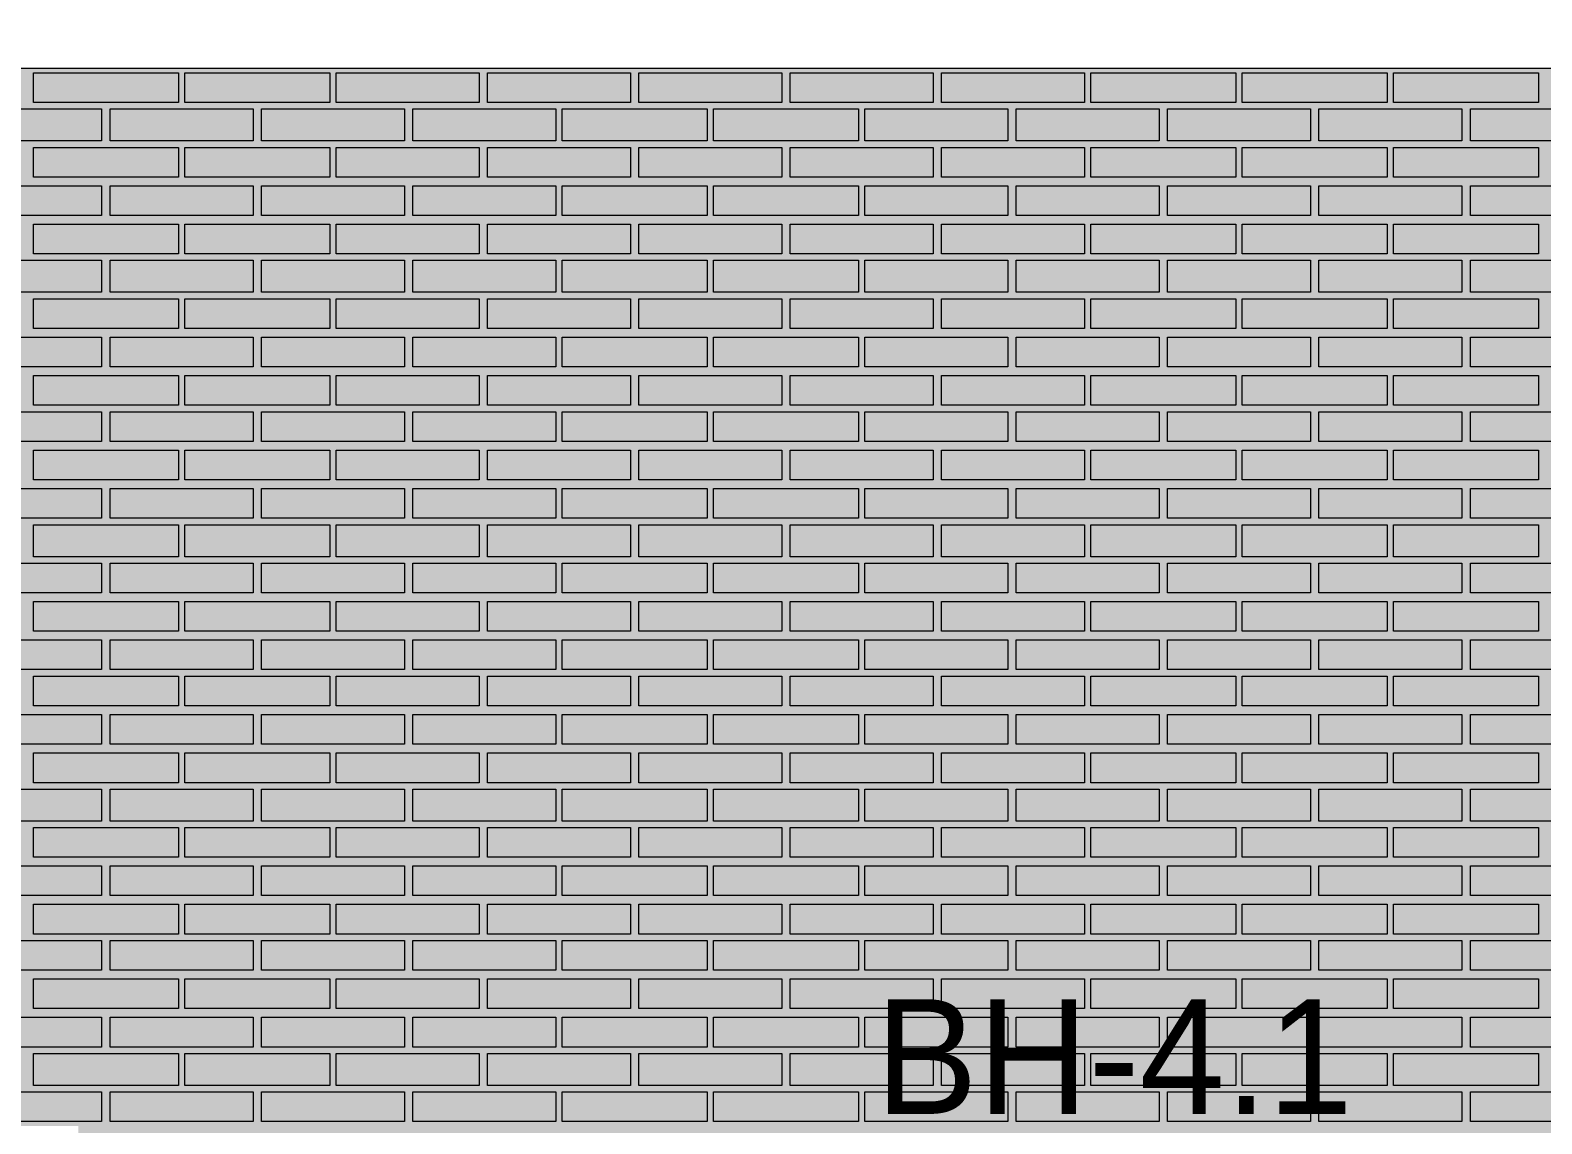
# Model space of a CAD drawing. Header units: millimetres. Extents: x -28928 to 100580, y -22867 to 36490.
# Drawn here: x -7370 to -4370, y 6934 to 9104 of the extents above; entities that cross this region are included whole.
import ezdxf

# ---------------------------------------------------------------- set-up
doc = ezdxf.new("R2010")
doc.units = ezdxf.units.MM
doc.layers.add('PDF _Геометрия', color=7, linetype='Continuous', true_color=0x8f8e8d)
doc.layers.add('PDF _Сплошная заливка', color=7, linetype='Continuous', true_color=0xffffff)
doc.layers.add('PDF _Текст', color=7, linetype='Continuous')

msp = doc.modelspace()

# ---------------------------------------------------------------- hatches: boundary and pattern name
at = {"layer": 'PDF _Сплошная заливка', "true_color": 0xdcd6cf, "transparency": 33554559}
h = msp.add_hatch(color=254, dxfattribs=at)
h.paths.add_polyline_path([(-9335.1, -482.4), (-7257.8, -482.4), (-7257.8, -719.3), (-7253.6, -474), (-7245.1, -474), (-7245.1, -719.3), (-7207, -719.3), (-7207, -727.8), (-7164.7, -727.8), (-7164.7, -4713.2), (4931.1, -4713.2), (4931.1, 9028.4), (-9335.1, 9028.4), (-9335.1, 6929.9), (-7274.7, 6929.9), (-7274.7, 4218), (-9335.1, 4218)])
h.paths.add_polyline_path([(-7486.3, -4713.2), (-7486.3, -1163.6), (-9335.1, -1163.6), (-9335.1, -4713.2)])

# ---------------------------------------------------------------- linework, layer by layer
at = {"layer": 'PDF _Геометрия', "color": 7, "lineweight": 9}
msp.add_lwpolyline([(-21875.1, 9028.4), (-21875.1, 9151), (29681.1, 9151), (29681.1, 9028.4), (-21875.1, 9028.4), (-21875.1, 9151)], dxfattribs=at)
at = {"layer": 'PDF _Геометрия', "lineweight": 9}
for points in [[(-7075.9, 9019.9), (-7075.9, 8960.7), (-7363.6, 8960.7), (-7363.6, 9019.9)], [(-6775.5, 9019.9), (-6775.5, 8960.7), (-7063.2, 8960.7), (-7063.2, 9019.9)], [(-6479.3, 9019.9), (-6479.3, 8960.7), (-6762.8, 8960.7), (-6762.8, 9019.9)], [(-6178.9, 9019.9), (-6178.9, 8960.7), (-6462.4, 8960.7), (-6462.4, 9019.9)], [(-5878.6, 9019.9), (-5878.6, 8960.7), (-6162, 8960.7), (-6162, 9019.9)], [(-5578.2, 9019.9), (-5578.2, 8960.7), (-5861.6, 8960.7), (-5861.6, 9019.9)], [(-5277.8, 9019.9), (-5277.8, 8960.7), (-5561.3, 8960.7), (-5561.3, 9019.9)], [(-4977.4, 9019.9), (-4977.4, 8960.7), (-5265.1, 8960.7), (-5265.1, 9019.9)], [(-4677, 9019.9), (-4677, 8960.7), (-4964.7, 8960.7), (-4964.7, 9019.9)], [(-4376.6, 9019.9), (-4376.6, 8960.7), (-4664.3, 8960.7), (-4664.3, 9019.9)], [(-7228.2, 8884.5), (-7367.8, 8884.5), (-7511.6, 8884.5), (-7511.6, 8948), (-7367.8, 8948), (-7228.2, 8948)], [(-6927.8, 8884.5), (-7067.4, 8884.5), (-7211.3, 8884.5), (-7211.3, 8948), (-7067.4, 8948), (-6927.8, 8948)], [(-6627.4, 8884.5), (-6771.3, 8884.5), (-6910.9, 8884.5), (-6910.9, 8948), (-6771.3, 8948), (-6627.4, 8948)], [(-6327, 8884.5), (-6470.9, 8884.5), (-6610.5, 8884.5), (-6610.5, 8948), (-6470.9, 8948), (-6327, 8948)], [(-6026.6, 8884.5), (-6170.5, 8884.5), (-6314.3, 8884.5), (-6314.3, 8948), (-6170.5, 8948), (-6026.6, 8948)], [(-5726.3, 8884.5), (-5870.1, 8884.5), (-6013.9, 8884.5), (-6013.9, 8948), (-5870.1, 8948), (-5726.3, 8948)], [(-5430.1, 8884.5), (-5569.7, 8884.5), (-5713.6, 8884.5), (-5713.6, 8948), (-5569.7, 8948), (-5430.1, 8948)], [(-5129.7, 8884.5), (-5269.3, 8884.5), (-5413.2, 8884.5), (-5413.2, 8948), (-5269.3, 8948), (-5129.7, 8948)], [(-4829.3, 8884.5), (-4968.9, 8884.5), (-5112.8, 8884.5), (-5112.8, 8948), (-4968.9, 8948), (-4829.3, 8948)], [(-4528.9, 8884.5), (-4672.8, 8884.5), (-4812.4, 8884.5), (-4812.4, 8948), (-4672.8, 8948), (-4528.9, 8948)], [(-4228.6, 8884.5), (-4372.4, 8884.5), (-4512, 8884.5), (-4512, 8948), (-4372.4, 8948), (-4228.6, 8948)], [(-7075.9, 8871.8), (-7075.9, 8812.6), (-7363.6, 8812.6), (-7363.6, 8871.8)], [(-6775.5, 8871.8), (-6775.5, 8812.6), (-7063.2, 8812.6), (-7063.2, 8871.8)], [(-6479.3, 8871.8), (-6479.3, 8812.6), (-6762.8, 8812.6), (-6762.8, 8871.8)], [(-6178.9, 8871.8), (-6178.9, 8812.6), (-6462.4, 8812.6), (-6462.4, 8871.8)], [(-5878.6, 8871.8), (-5878.6, 8812.6), (-6162, 8812.6), (-6162, 8871.8)], [(-5578.2, 8871.8), (-5578.2, 8812.6), (-5861.6, 8812.6), (-5861.6, 8871.8)], [(-5277.8, 8871.8), (-5277.8, 8812.6), (-5561.3, 8812.6), (-5561.3, 8871.8)], [(-4977.4, 8871.8), (-4977.4, 8812.6), (-5265.1, 8812.6), (-5265.1, 8871.8)], [(-4677, 8871.8), (-4677, 8812.6), (-4964.7, 8812.6), (-4964.7, 8871.8)], [(-4376.6, 8871.8), (-4376.6, 8812.6), (-4664.3, 8812.6), (-4664.3, 8871.8)], [(-7228.2, 8736.4), (-7367.8, 8736.4), (-7511.6, 8736.4), (-7511.6, 8795.7), (-7367.8, 8795.7), (-7228.2, 8795.7)], [(-6927.8, 8736.4), (-7067.4, 8736.4), (-7211.3, 8736.4), (-7211.3, 8795.7), (-7067.4, 8795.7), (-6927.8, 8795.7)], [(-6627.4, 8736.4), (-6771.3, 8736.4), (-6910.9, 8736.4), (-6910.9, 8795.7), (-6771.3, 8795.7), (-6627.4, 8795.7)], [(-6327, 8736.4), (-6470.9, 8736.4), (-6610.5, 8736.4), (-6610.5, 8795.7), (-6470.9, 8795.7), (-6327, 8795.7)], [(-6026.6, 8736.4), (-6170.5, 8736.4), (-6314.3, 8736.4), (-6314.3, 8795.7), (-6170.5, 8795.7), (-6026.6, 8795.7)], [(-5726.3, 8736.4), (-5870.1, 8736.4), (-6013.9, 8736.4), (-6013.9, 8795.7), (-5870.1, 8795.7), (-5726.3, 8795.7)], [(-5430.1, 8736.4), (-5569.7, 8736.4), (-5713.6, 8736.4), (-5713.6, 8795.7), (-5569.7, 8795.7), (-5430.1, 8795.7)], [(-5129.7, 8736.4), (-5269.3, 8736.4), (-5413.2, 8736.4), (-5413.2, 8795.7), (-5269.3, 8795.7), (-5129.7, 8795.7)], [(-4829.3, 8736.4), (-4968.9, 8736.4), (-5112.8, 8736.4), (-5112.8, 8795.7), (-4968.9, 8795.7), (-4829.3, 8795.7)], [(-4528.9, 8736.4), (-4672.8, 8736.4), (-4812.4, 8736.4), (-4812.4, 8795.7), (-4672.8, 8795.7), (-4528.9, 8795.7)], [(-4228.6, 8736.4), (-4372.4, 8736.4), (-4512, 8736.4), (-4512, 8795.7), (-4372.4, 8795.7), (-4228.6, 8795.7)], [(-7075.9, 8719.5), (-7075.9, 8660.3), (-7363.6, 8660.3), (-7363.6, 8719.5)], [(-6775.5, 8719.5), (-6775.5, 8660.3), (-7063.2, 8660.3), (-7063.2, 8719.5)], [(-6479.3, 8719.5), (-6479.3, 8660.3), (-6762.8, 8660.3), (-6762.8, 8719.5)], [(-6178.9, 8719.5), (-6178.9, 8660.3), (-6462.4, 8660.3), (-6462.4, 8719.5)], [(-5878.6, 8719.5), (-5878.6, 8660.3), (-6162, 8660.3), (-6162, 8719.5)], [(-5578.2, 8719.5), (-5578.2, 8660.3), (-5861.6, 8660.3), (-5861.6, 8719.5)], [(-5277.8, 8719.5), (-5277.8, 8660.3), (-5561.3, 8660.3), (-5561.3, 8719.5)], [(-4977.4, 8719.5), (-4977.4, 8660.3), (-5265.1, 8660.3), (-5265.1, 8719.5)], [(-4677, 8719.5), (-4677, 8660.3), (-4964.7, 8660.3), (-4964.7, 8719.5)], [(-4376.6, 8719.5), (-4376.6, 8660.3), (-4664.3, 8660.3), (-4664.3, 8719.5)], [(-7228.2, 8584.1), (-7367.8, 8584.1), (-7511.6, 8584.1), (-7511.6, 8647.6), (-7367.8, 8647.6), (-7228.2, 8647.6)], [(-6927.8, 8584.1), (-7067.4, 8584.1), (-7211.3, 8584.1), (-7211.3, 8647.6), (-7067.4, 8647.6), (-6927.8, 8647.6)], [(-6627.4, 8584.1), (-6771.3, 8584.1), (-6910.9, 8584.1), (-6910.9, 8647.6), (-6771.3, 8647.6), (-6627.4, 8647.6)], [(-6327, 8584.1), (-6470.9, 8584.1), (-6610.5, 8584.1), (-6610.5, 8647.6), (-6470.9, 8647.6), (-6327, 8647.6)], [(-6026.6, 8584.1), (-6170.5, 8584.1), (-6314.3, 8584.1), (-6314.3, 8647.6), (-6170.5, 8647.6), (-6026.6, 8647.6)], [(-5726.3, 8584.1), (-5870.1, 8584.1), (-6013.9, 8584.1), (-6013.9, 8647.6), (-5870.1, 8647.6), (-5726.3, 8647.6)], [(-5430.1, 8584.1), (-5569.7, 8584.1), (-5713.6, 8584.1), (-5713.6, 8647.6), (-5569.7, 8647.6), (-5430.1, 8647.6)], [(-5129.7, 8584.1), (-5269.3, 8584.1), (-5413.2, 8584.1), (-5413.2, 8647.6), (-5269.3, 8647.6), (-5129.7, 8647.6)], [(-4829.3, 8584.1), (-4968.9, 8584.1), (-5112.8, 8584.1), (-5112.8, 8647.6), (-4968.9, 8647.6), (-4829.3, 8647.6)], [(-4528.9, 8584.1), (-4672.8, 8584.1), (-4812.4, 8584.1), (-4812.4, 8647.6), (-4672.8, 8647.6), (-4528.9, 8647.6)], [(-4228.6, 8584.1), (-4372.4, 8584.1), (-4512, 8584.1), (-4512, 8647.6), (-4372.4, 8647.6), (-4228.6, 8647.6)], [(-7075.9, 8571.4), (-7075.9, 8512.2), (-7363.6, 8512.2), (-7363.6, 8571.4)], [(-6775.5, 8571.4), (-6775.5, 8512.2), (-7063.2, 8512.2), (-7063.2, 8571.4)], [(-6479.3, 8571.4), (-6479.3, 8512.2), (-6762.8, 8512.2), (-6762.8, 8571.4)], [(-6178.9, 8571.4), (-6178.9, 8512.2), (-6462.4, 8512.2), (-6462.4, 8571.4)], [(-5878.6, 8571.4), (-5878.6, 8512.2), (-6162, 8512.2), (-6162, 8571.4)], [(-5578.2, 8571.4), (-5578.2, 8512.2), (-5861.6, 8512.2), (-5861.6, 8571.4)], [(-5277.8, 8571.4), (-5277.8, 8512.2), (-5561.3, 8512.2), (-5561.3, 8571.4)], [(-4977.4, 8571.4), (-4977.4, 8512.2), (-5265.1, 8512.2), (-5265.1, 8571.4)], [(-4677, 8571.4), (-4677, 8512.2), (-4964.7, 8512.2), (-4964.7, 8571.4)], [(-4376.6, 8571.4), (-4376.6, 8512.2), (-4664.3, 8512.2), (-4664.3, 8571.4)], [(-7228.2, 8436), (-7367.8, 8436), (-7511.6, 8436), (-7511.6, 8495.3), (-7367.8, 8495.3), (-7228.2, 8495.3)], [(-6927.8, 8436), (-7067.4, 8436), (-7211.3, 8436), (-7211.3, 8495.3), (-7067.4, 8495.3), (-6927.8, 8495.3)], [(-6627.4, 8436), (-6771.3, 8436), (-6910.9, 8436), (-6910.9, 8495.3), (-6771.3, 8495.3), (-6627.4, 8495.3)], [(-6327, 8436), (-6470.9, 8436), (-6610.5, 8436), (-6610.5, 8495.3), (-6470.9, 8495.3), (-6327, 8495.3)], [(-6026.6, 8436), (-6170.5, 8436), (-6314.3, 8436), (-6314.3, 8495.3), (-6170.5, 8495.3), (-6026.6, 8495.3)], [(-5726.3, 8436), (-5870.1, 8436), (-6013.9, 8436), (-6013.9, 8495.3), (-5870.1, 8495.3), (-5726.3, 8495.3)], [(-5430.1, 8436), (-5569.7, 8436), (-5713.6, 8436), (-5713.6, 8495.3), (-5569.7, 8495.3), (-5430.1, 8495.3)], [(-5129.7, 8436), (-5269.3, 8436), (-5413.2, 8436), (-5413.2, 8495.3), (-5269.3, 8495.3), (-5129.7, 8495.3)], [(-4829.3, 8436), (-4968.9, 8436), (-5112.8, 8436), (-5112.8, 8495.3), (-4968.9, 8495.3), (-4829.3, 8495.3)], [(-4528.9, 8436), (-4672.8, 8436), (-4812.4, 8436), (-4812.4, 8495.3), (-4672.8, 8495.3), (-4528.9, 8495.3)], [(-4228.6, 8436), (-4372.4, 8436), (-4512, 8436), (-4512, 8495.3), (-4372.4, 8495.3), (-4228.6, 8495.3)], [(-7075.9, 8419.1), (-7075.9, 8359.9), (-7363.6, 8359.9), (-7363.6, 8419.1)], [(-6775.5, 8419.1), (-6775.5, 8359.9), (-7063.2, 8359.9), (-7063.2, 8419.1)], [(-6479.3, 8419.1), (-6479.3, 8359.9), (-6762.8, 8359.9), (-6762.8, 8419.1)], [(-6178.9, 8419.1), (-6178.9, 8359.9), (-6462.4, 8359.9), (-6462.4, 8419.1)], [(-5878.6, 8419.1), (-5878.6, 8359.9), (-6162, 8359.9), (-6162, 8419.1)], [(-5578.2, 8419.1), (-5578.2, 8359.9), (-5861.6, 8359.9), (-5861.6, 8419.1)], [(-5277.8, 8419.1), (-5277.8, 8359.9), (-5561.3, 8359.9), (-5561.3, 8419.1)], [(-4977.4, 8419.1), (-4977.4, 8359.9), (-5265.1, 8359.9), (-5265.1, 8419.1)], [(-4677, 8419.1), (-4677, 8359.9), (-4964.7, 8359.9), (-4964.7, 8419.1)], [(-4376.6, 8419.1), (-4376.6, 8359.9), (-4664.3, 8359.9), (-4664.3, 8419.1)], [(-7228.2, 8288), (-7367.8, 8288), (-7511.6, 8288), (-7511.6, 8347.2), (-7367.8, 8347.2), (-7228.2, 8347.2)], [(-6927.8, 8288), (-7067.4, 8288), (-7211.3, 8288), (-7211.3, 8347.2), (-7067.4, 8347.2), (-6927.8, 8347.2)], [(-6627.4, 8288), (-6771.3, 8288), (-6910.9, 8288), (-6910.9, 8347.2), (-6771.3, 8347.2), (-6627.4, 8347.2)], [(-6327, 8288), (-6470.9, 8288), (-6610.5, 8288), (-6610.5, 8347.2), (-6470.9, 8347.2), (-6327, 8347.2)], [(-6026.6, 8288), (-6170.5, 8288), (-6314.3, 8288), (-6314.3, 8347.2), (-6170.5, 8347.2), (-6026.6, 8347.2)], [(-5726.3, 8288), (-5870.1, 8288), (-6013.9, 8288), (-6013.9, 8347.2), (-5870.1, 8347.2), (-5726.3, 8347.2)], [(-5430.1, 8288), (-5569.7, 8288), (-5713.6, 8288), (-5713.6, 8347.2), (-5569.7, 8347.2), (-5430.1, 8347.2)], [(-5129.7, 8288), (-5269.3, 8288), (-5413.2, 8288), (-5413.2, 8347.2), (-5269.3, 8347.2), (-5129.7, 8347.2)], [(-4829.3, 8288), (-4968.9, 8288), (-5112.8, 8288), (-5112.8, 8347.2), (-4968.9, 8347.2), (-4829.3, 8347.2)], [(-4528.9, 8288), (-4672.8, 8288), (-4812.4, 8288), (-4812.4, 8347.2), (-4672.8, 8347.2), (-4528.9, 8347.2)], [(-4228.6, 8288), (-4372.4, 8288), (-4512, 8288), (-4512, 8347.2), (-4372.4, 8347.2), (-4228.6, 8347.2)], [(-7075.9, 8271), (-7075.9, 8211.8), (-7363.6, 8211.8), (-7363.6, 8271)], [(-6775.5, 8271), (-6775.5, 8211.8), (-7063.2, 8211.8), (-7063.2, 8271)], [(-6479.3, 8271), (-6479.3, 8211.8), (-6762.8, 8211.8), (-6762.8, 8271)], [(-6178.9, 8271), (-6178.9, 8211.8), (-6462.4, 8211.8), (-6462.4, 8271)], [(-5878.6, 8271), (-5878.6, 8211.8), (-6162, 8211.8), (-6162, 8271)], [(-5578.2, 8271), (-5578.2, 8211.8), (-5861.6, 8211.8), (-5861.6, 8271)], [(-5277.8, 8271), (-5277.8, 8211.8), (-5561.3, 8211.8), (-5561.3, 8271)], [(-4977.4, 8271), (-4977.4, 8211.8), (-5265.1, 8211.8), (-5265.1, 8271)], [(-4677, 8271), (-4677, 8211.8), (-4964.7, 8211.8), (-4964.7, 8271)], [(-4376.6, 8271), (-4376.6, 8211.8), (-4664.3, 8211.8), (-4664.3, 8271)], [(-7228.2, 8135.7), (-7367.8, 8135.7), (-7511.6, 8135.7), (-7511.6, 8194.9), (-7367.8, 8194.9), (-7228.2, 8194.9)], [(-6927.8, 8135.7), (-7067.4, 8135.7), (-7211.3, 8135.7), (-7211.3, 8194.9), (-7067.4, 8194.9), (-6927.8, 8194.9)], [(-6627.4, 8135.7), (-6771.3, 8135.7), (-6910.9, 8135.7), (-6910.9, 8194.9), (-6771.3, 8194.9), (-6627.4, 8194.9)], [(-6327, 8135.7), (-6470.9, 8135.7), (-6610.5, 8135.7), (-6610.5, 8194.9), (-6470.9, 8194.9), (-6327, 8194.9)], [(-6026.6, 8135.7), (-6170.5, 8135.7), (-6314.3, 8135.7), (-6314.3, 8194.9), (-6170.5, 8194.9), (-6026.6, 8194.9)], [(-5726.3, 8135.7), (-5870.1, 8135.7), (-6013.9, 8135.7), (-6013.9, 8194.9), (-5870.1, 8194.9), (-5726.3, 8194.9)], [(-5430.1, 8135.7), (-5569.7, 8135.7), (-5713.6, 8135.7), (-5713.6, 8194.9), (-5569.7, 8194.9), (-5430.1, 8194.9)], [(-5129.7, 8135.7), (-5269.3, 8135.7), (-5413.2, 8135.7), (-5413.2, 8194.9), (-5269.3, 8194.9), (-5129.7, 8194.9)], [(-4829.3, 8135.7), (-4968.9, 8135.7), (-5112.8, 8135.7), (-5112.8, 8194.9), (-4968.9, 8194.9), (-4829.3, 8194.9)], [(-4528.9, 8135.7), (-4672.8, 8135.7), (-4812.4, 8135.7), (-4812.4, 8194.9), (-4672.8, 8194.9), (-4528.9, 8194.9)], [(-4228.6, 8135.7), (-4372.4, 8135.7), (-4512, 8135.7), (-4512, 8194.9), (-4372.4, 8194.9), (-4228.6, 8194.9)], [(-7075.9, 8123), (-7075.9, 8059.5), (-7363.6, 8059.5), (-7363.6, 8123)], [(-6775.5, 8123), (-6775.5, 8059.5), (-7063.2, 8059.5), (-7063.2, 8123)], [(-6479.3, 8123), (-6479.3, 8059.5), (-6762.8, 8059.5), (-6762.8, 8123)], [(-6178.9, 8123), (-6178.9, 8059.5), (-6462.4, 8059.5), (-6462.4, 8123)], [(-5878.6, 8123), (-5878.6, 8059.5), (-6162, 8059.5), (-6162, 8123)], [(-5578.2, 8123), (-5578.2, 8059.5), (-5861.6, 8059.5), (-5861.6, 8123)], [(-5277.8, 8123), (-5277.8, 8059.5), (-5561.3, 8059.5), (-5561.3, 8123)], [(-4977.4, 8123), (-4977.4, 8059.5), (-5265.1, 8059.5), (-5265.1, 8123)], [(-4677, 8123), (-4677, 8059.5), (-4964.7, 8059.5), (-4964.7, 8123)], [(-4376.6, 8123), (-4376.6, 8059.5), (-4664.3, 8059.5), (-4664.3, 8123)], [(-7228.2, 7987.6), (-7367.8, 7987.6), (-7511.6, 7987.6), (-7511.6, 8046.8), (-7367.8, 8046.8), (-7228.2, 8046.8)], [(-6927.8, 7987.6), (-7067.4, 7987.6), (-7211.3, 7987.6), (-7211.3, 8046.8), (-7067.4, 8046.8), (-6927.8, 8046.8)], [(-6627.4, 7987.6), (-6771.3, 7987.6), (-6910.9, 7987.6), (-6910.9, 8046.8), (-6771.3, 8046.8), (-6627.4, 8046.8)], [(-6327, 7987.6), (-6470.9, 7987.6), (-6610.5, 7987.6), (-6610.5, 8046.8), (-6470.9, 8046.8), (-6327, 8046.8)], [(-6026.6, 7987.6), (-6170.5, 7987.6), (-6314.3, 7987.6), (-6314.3, 8046.8), (-6170.5, 8046.8), (-6026.6, 8046.8)], [(-5726.3, 7987.6), (-5870.1, 7987.6), (-6013.9, 7987.6), (-6013.9, 8046.8), (-5870.1, 8046.8), (-5726.3, 8046.8)], [(-5430.1, 7987.6), (-5569.7, 7987.6), (-5713.6, 7987.6), (-5713.6, 8046.8), (-5569.7, 8046.8), (-5430.1, 8046.8)], [(-5129.7, 7987.6), (-5269.3, 7987.6), (-5413.2, 7987.6), (-5413.2, 8046.8), (-5269.3, 8046.8), (-5129.7, 8046.8)], [(-4829.3, 7987.6), (-4968.9, 7987.6), (-5112.8, 7987.6), (-5112.8, 8046.8), (-4968.9, 8046.8), (-4829.3, 8046.8)], [(-4528.9, 7987.6), (-4672.8, 7987.6), (-4812.4, 7987.6), (-4812.4, 8046.8), (-4672.8, 8046.8), (-4528.9, 8046.8)], [(-4228.6, 7987.6), (-4372.4, 7987.6), (-4512, 7987.6), (-4512, 8046.8), (-4372.4, 8046.8), (-4228.6, 8046.8)], [(-7075.9, 7970.7), (-7075.9, 7911.4), (-7363.6, 7911.4), (-7363.6, 7970.7)], [(-6775.5, 7970.7), (-6775.5, 7911.4), (-7063.2, 7911.4), (-7063.2, 7970.7)], [(-6479.3, 7970.7), (-6479.3, 7911.4), (-6762.8, 7911.4), (-6762.8, 7970.7)], [(-6178.9, 7970.7), (-6178.9, 7911.4), (-6462.4, 7911.4), (-6462.4, 7970.7)], [(-5878.6, 7970.7), (-5878.6, 7911.4), (-6162, 7911.4), (-6162, 7970.7)], [(-5578.2, 7970.7), (-5578.2, 7911.4), (-5861.6, 7911.4), (-5861.6, 7970.7)], [(-5277.8, 7970.7), (-5277.8, 7911.4), (-5561.3, 7911.4), (-5561.3, 7970.7)], [(-4977.4, 7970.7), (-4977.4, 7911.4), (-5265.1, 7911.4), (-5265.1, 7970.7)], [(-4677, 7970.7), (-4677, 7911.4), (-4964.7, 7911.4), (-4964.7, 7970.7)], [(-4376.6, 7970.7), (-4376.6, 7911.4), (-4664.3, 7911.4), (-4664.3, 7970.7)], [(-7228.2, 7835.3), (-7367.8, 7835.3), (-7511.6, 7835.3), (-7511.6, 7894.5), (-7367.8, 7894.5), (-7228.2, 7894.5)], [(-6927.8, 7835.3), (-7067.4, 7835.3), (-7211.3, 7835.3), (-7211.3, 7894.5), (-7067.4, 7894.5), (-6927.8, 7894.5)], [(-6627.4, 7835.3), (-6771.3, 7835.3), (-6910.9, 7835.3), (-6910.9, 7894.5), (-6771.3, 7894.5), (-6627.4, 7894.5)], [(-6327, 7835.3), (-6470.9, 7835.3), (-6610.5, 7835.3), (-6610.5, 7894.5), (-6470.9, 7894.5), (-6327, 7894.5)], [(-6026.6, 7835.3), (-6170.5, 7835.3), (-6314.3, 7835.3), (-6314.3, 7894.5), (-6170.5, 7894.5), (-6026.6, 7894.5)], [(-5726.3, 7835.3), (-5870.1, 7835.3), (-6013.9, 7835.3), (-6013.9, 7894.5), (-5870.1, 7894.5), (-5726.3, 7894.5)], [(-5430.1, 7835.3), (-5569.7, 7835.3), (-5713.6, 7835.3), (-5713.6, 7894.5), (-5569.7, 7894.5), (-5430.1, 7894.5)], [(-5129.7, 7835.3), (-5269.3, 7835.3), (-5413.2, 7835.3), (-5413.2, 7894.5), (-5269.3, 7894.5), (-5129.7, 7894.5)], [(-4829.3, 7835.3), (-4968.9, 7835.3), (-5112.8, 7835.3), (-5112.8, 7894.5), (-4968.9, 7894.5), (-4829.3, 7894.5)], [(-4528.9, 7835.3), (-4672.8, 7835.3), (-4812.4, 7835.3), (-4812.4, 7894.5), (-4672.8, 7894.5), (-4528.9, 7894.5)], [(-4228.6, 7835.3), (-4372.4, 7835.3), (-4512, 7835.3), (-4512, 7894.5), (-4372.4, 7894.5), (-4228.6, 7894.5)], [(-7075.9, 7822.6), (-7075.9, 7763.4), (-7363.6, 7763.4), (-7363.6, 7822.6)], [(-6775.5, 7822.6), (-6775.5, 7763.4), (-7063.2, 7763.4), (-7063.2, 7822.6)], [(-6479.3, 7822.6), (-6479.3, 7763.4), (-6762.8, 7763.4), (-6762.8, 7822.6)], [(-6178.9, 7822.6), (-6178.9, 7763.4), (-6462.4, 7763.4), (-6462.4, 7822.6)], [(-5878.6, 7822.6), (-5878.6, 7763.4), (-6162, 7763.4), (-6162, 7822.6)], [(-5578.2, 7822.6), (-5578.2, 7763.4), (-5861.6, 7763.4), (-5861.6, 7822.6)], [(-5277.8, 7822.6), (-5277.8, 7763.4), (-5561.3, 7763.4), (-5561.3, 7822.6)], [(-4977.4, 7822.6), (-4977.4, 7763.4), (-5265.1, 7763.4), (-5265.1, 7822.6)], [(-4677, 7822.6), (-4677, 7763.4), (-4964.7, 7763.4), (-4964.7, 7822.6)], [(-4376.6, 7822.6), (-4376.6, 7763.4), (-4664.3, 7763.4), (-4664.3, 7822.6)], [(-7228.2, 7687.2), (-7367.8, 7687.2), (-7511.6, 7687.2), (-7511.6, 7746.4), (-7367.8, 7746.4), (-7228.2, 7746.4)], [(-6927.8, 7687.2), (-7067.4, 7687.2), (-7211.3, 7687.2), (-7211.3, 7746.4), (-7067.4, 7746.4), (-6927.8, 7746.4)], [(-6627.4, 7687.2), (-6771.3, 7687.2), (-6910.9, 7687.2), (-6910.9, 7746.4), (-6771.3, 7746.4), (-6627.4, 7746.4)], [(-6327, 7687.2), (-6470.9, 7687.2), (-6610.5, 7687.2), (-6610.5, 7746.4), (-6470.9, 7746.4), (-6327, 7746.4)], [(-6026.6, 7687.2), (-6170.5, 7687.2), (-6314.3, 7687.2), (-6314.3, 7746.4), (-6170.5, 7746.4), (-6026.6, 7746.4)], [(-5726.3, 7687.2), (-5870.1, 7687.2), (-6013.9, 7687.2), (-6013.9, 7746.4), (-5870.1, 7746.4), (-5726.3, 7746.4)], [(-5430.1, 7687.2), (-5569.7, 7687.2), (-5713.6, 7687.2), (-5713.6, 7746.4), (-5569.7, 7746.4), (-5430.1, 7746.4)], [(-5129.7, 7687.2), (-5269.3, 7687.2), (-5413.2, 7687.2), (-5413.2, 7746.4), (-5269.3, 7746.4), (-5129.7, 7746.4)], [(-4829.3, 7687.2), (-4968.9, 7687.2), (-5112.8, 7687.2), (-5112.8, 7746.4), (-4968.9, 7746.4), (-4829.3, 7746.4)], [(-4528.9, 7687.2), (-4672.8, 7687.2), (-4812.4, 7687.2), (-4812.4, 7746.4), (-4672.8, 7746.4), (-4528.9, 7746.4)], [(-4228.6, 7687.2), (-4372.4, 7687.2), (-4512, 7687.2), (-4512, 7746.4), (-4372.4, 7746.4), (-4228.6, 7746.4)], [(-7075.9, 7670.3), (-7075.9, 7611), (-7363.6, 7611), (-7363.6, 7670.3)], [(-6775.5, 7670.3), (-6775.5, 7611), (-7063.2, 7611), (-7063.2, 7670.3)], [(-6479.3, 7670.3), (-6479.3, 7611), (-6762.8, 7611), (-6762.8, 7670.3)], [(-6178.9, 7670.3), (-6178.9, 7611), (-6462.4, 7611), (-6462.4, 7670.3)], [(-5878.6, 7670.3), (-5878.6, 7611), (-6162, 7611), (-6162, 7670.3)], [(-5578.2, 7670.3), (-5578.2, 7611), (-5861.6, 7611), (-5861.6, 7670.3)], [(-5277.8, 7670.3), (-5277.8, 7611), (-5561.3, 7611), (-5561.3, 7670.3)], [(-4977.4, 7670.3), (-4977.4, 7611), (-5265.1, 7611), (-5265.1, 7670.3)], [(-4677, 7670.3), (-4677, 7611), (-4964.7, 7611), (-4964.7, 7670.3)], [(-4376.6, 7670.3), (-4376.6, 7611), (-4664.3, 7611), (-4664.3, 7670.3)], [(-7228.2, 7534.9), (-7367.8, 7534.9), (-7511.6, 7534.9), (-7511.6, 7598.4), (-7367.8, 7598.4), (-7228.2, 7598.4)], [(-6927.8, 7534.9), (-7067.4, 7534.9), (-7211.3, 7534.9), (-7211.3, 7598.4), (-7067.4, 7598.4), (-6927.8, 7598.4)], [(-6627.4, 7534.9), (-6771.3, 7534.9), (-6910.9, 7534.9), (-6910.9, 7598.4), (-6771.3, 7598.4), (-6627.4, 7598.4)], [(-6327, 7534.9), (-6470.9, 7534.9), (-6610.5, 7534.9), (-6610.5, 7598.4), (-6470.9, 7598.4), (-6327, 7598.4)], [(-6026.6, 7534.9), (-6170.5, 7534.9), (-6314.3, 7534.9), (-6314.3, 7598.4), (-6170.5, 7598.4), (-6026.6, 7598.4)], [(-5726.3, 7534.9), (-5870.1, 7534.9), (-6013.9, 7534.9), (-6013.9, 7598.4), (-5870.1, 7598.4), (-5726.3, 7598.4)], [(-5430.1, 7534.9), (-5569.7, 7534.9), (-5713.6, 7534.9), (-5713.6, 7598.4), (-5569.7, 7598.4), (-5430.1, 7598.4)], [(-5129.7, 7534.9), (-5269.3, 7534.9), (-5413.2, 7534.9), (-5413.2, 7598.4), (-5269.3, 7598.4), (-5129.7, 7598.4)], [(-4829.3, 7534.9), (-4968.9, 7534.9), (-5112.8, 7534.9), (-5112.8, 7598.4), (-4968.9, 7598.4), (-4829.3, 7598.4)], [(-4528.9, 7534.9), (-4672.8, 7534.9), (-4812.4, 7534.9), (-4812.4, 7598.4), (-4672.8, 7598.4), (-4528.9, 7598.4)], [(-4228.6, 7534.9), (-4372.4, 7534.9), (-4512, 7534.9), (-4512, 7598.4), (-4372.4, 7598.4), (-4228.6, 7598.4)], [(-7075.9, 7522.2), (-7075.9, 7463), (-7363.6, 7463), (-7363.6, 7522.2)], [(-6775.5, 7522.2), (-6775.5, 7463), (-7063.2, 7463), (-7063.2, 7522.2)], [(-6479.3, 7522.2), (-6479.3, 7463), (-6762.8, 7463), (-6762.8, 7522.2)], [(-6178.9, 7522.2), (-6178.9, 7463), (-6462.4, 7463), (-6462.4, 7522.2)], [(-5878.6, 7522.2), (-5878.6, 7463), (-6162, 7463), (-6162, 7522.2)], [(-5578.2, 7522.2), (-5578.2, 7463), (-5861.6, 7463), (-5861.6, 7522.2)], [(-5277.8, 7522.2), (-5277.8, 7463), (-5561.3, 7463), (-5561.3, 7522.2)], [(-4977.4, 7522.2), (-4977.4, 7463), (-5265.1, 7463), (-5265.1, 7522.2)], [(-4677, 7522.2), (-4677, 7463), (-4964.7, 7463), (-4964.7, 7522.2)], [(-4376.6, 7522.2), (-4376.6, 7463), (-4664.3, 7463), (-4664.3, 7522.2)], [(-7228.2, 7386.8), (-7367.8, 7386.8), (-7511.6, 7386.8), (-7511.6, 7446), (-7367.8, 7446), (-7228.2, 7446)], [(-6927.8, 7386.8), (-7067.4, 7386.8), (-7211.3, 7386.8), (-7211.3, 7446), (-7067.4, 7446), (-6927.8, 7446)], [(-6627.4, 7386.8), (-6771.3, 7386.8), (-6910.9, 7386.8), (-6910.9, 7446), (-6771.3, 7446), (-6627.4, 7446)], [(-6327, 7386.8), (-6470.9, 7386.8), (-6610.5, 7386.8), (-6610.5, 7446), (-6470.9, 7446), (-6327, 7446)], [(-6026.6, 7386.8), (-6170.5, 7386.8), (-6314.3, 7386.8), (-6314.3, 7446), (-6170.5, 7446), (-6026.6, 7446)], [(-5726.3, 7386.8), (-5870.1, 7386.8), (-6013.9, 7386.8), (-6013.9, 7446), (-5870.1, 7446), (-5726.3, 7446)], [(-5430.1, 7386.8), (-5569.7, 7386.8), (-5713.6, 7386.8), (-5713.6, 7446), (-5569.7, 7446), (-5430.1, 7446)], [(-5129.7, 7386.8), (-5269.3, 7386.8), (-5413.2, 7386.8), (-5413.2, 7446), (-5269.3, 7446), (-5129.7, 7446)], [(-4829.3, 7386.8), (-4968.9, 7386.8), (-5112.8, 7386.8), (-5112.8, 7446), (-4968.9, 7446), (-4829.3, 7446)], [(-4528.9, 7386.8), (-4672.8, 7386.8), (-4812.4, 7386.8), (-4812.4, 7446), (-4672.8, 7446), (-4528.9, 7446)], [(-4228.6, 7386.8), (-4372.4, 7386.8), (-4512, 7386.8), (-4512, 7446), (-4372.4, 7446), (-4228.6, 7446)], [(-7075.9, 7369.9), (-7075.9, 7310.7), (-7363.6, 7310.7), (-7363.6, 7369.9)], [(-6775.5, 7369.9), (-6775.5, 7310.7), (-7063.2, 7310.7), (-7063.2, 7369.9)], [(-6479.3, 7369.9), (-6479.3, 7310.7), (-6762.8, 7310.7), (-6762.8, 7369.9)], [(-6178.9, 7369.9), (-6178.9, 7310.7), (-6462.4, 7310.7), (-6462.4, 7369.9)], [(-5878.6, 7369.9), (-5878.6, 7310.7), (-6162, 7310.7), (-6162, 7369.9)], [(-5578.2, 7369.9), (-5578.2, 7310.7), (-5861.6, 7310.7), (-5861.6, 7369.9)], [(-5277.8, 7369.9), (-5277.8, 7310.7), (-5561.3, 7310.7), (-5561.3, 7369.9)], [(-4977.4, 7369.9), (-4977.4, 7310.7), (-5265.1, 7310.7), (-5265.1, 7369.9)], [(-4677, 7369.9), (-4677, 7310.7), (-4964.7, 7310.7), (-4964.7, 7369.9)], [(-4376.6, 7369.9), (-4376.6, 7310.7), (-4664.3, 7310.7), (-4664.3, 7369.9)], [(-7228.2, 7238.7), (-7367.8, 7238.7), (-7511.6, 7238.7), (-7511.6, 7298), (-7367.8, 7298), (-7228.2, 7298)], [(-6927.8, 7238.7), (-7067.4, 7238.7), (-7211.3, 7238.7), (-7211.3, 7298), (-7067.4, 7298), (-6927.8, 7298)], [(-6627.4, 7238.7), (-6771.3, 7238.7), (-6910.9, 7238.7), (-6910.9, 7298), (-6771.3, 7298), (-6627.4, 7298)], [(-6327, 7238.7), (-6470.9, 7238.7), (-6610.5, 7238.7), (-6610.5, 7298), (-6470.9, 7298), (-6327, 7298)], [(-6026.6, 7238.7), (-6170.5, 7238.7), (-6314.3, 7238.7), (-6314.3, 7298), (-6170.5, 7298), (-6026.6, 7298)], [(-5726.3, 7238.7), (-5870.1, 7238.7), (-6013.9, 7238.7), (-6013.9, 7298), (-5870.1, 7298), (-5726.3, 7298)], [(-5430.1, 7238.7), (-5569.7, 7238.7), (-5713.6, 7238.7), (-5713.6, 7298), (-5569.7, 7298), (-5430.1, 7298)], [(-5129.7, 7238.7), (-5269.3, 7238.7), (-5413.2, 7238.7), (-5413.2, 7298), (-5269.3, 7298), (-5129.7, 7298)], [(-4829.3, 7238.7), (-4968.9, 7238.7), (-5112.8, 7238.7), (-5112.8, 7298), (-4968.9, 7298), (-4829.3, 7298)], [(-4528.9, 7238.7), (-4672.8, 7238.7), (-4812.4, 7238.7), (-4812.4, 7298), (-4672.8, 7298), (-4528.9, 7298)], [(-4228.6, 7238.7), (-4372.4, 7238.7), (-4512, 7238.7), (-4512, 7298), (-4372.4, 7298), (-4228.6, 7298)], [(-7075.9, 7221.8), (-7075.9, 7162.6), (-7363.6, 7162.6), (-7363.6, 7221.8)], [(-6775.5, 7221.8), (-6775.5, 7162.6), (-7063.2, 7162.6), (-7063.2, 7221.8)], [(-6479.3, 7221.8), (-6479.3, 7162.6), (-6762.8, 7162.6), (-6762.8, 7221.8)], [(-6178.9, 7221.8), (-6178.9, 7162.6), (-6462.4, 7162.6), (-6462.4, 7221.8)], [(-5878.6, 7221.8), (-5878.6, 7162.6), (-6162, 7162.6), (-6162, 7221.8)], [(-5578.2, 7221.8), (-5578.2, 7162.6), (-5861.6, 7162.6), (-5861.6, 7221.8)], [(-5277.8, 7221.8), (-5277.8, 7162.6), (-5561.3, 7162.6), (-5561.3, 7221.8)], [(-4977.4, 7221.8), (-4977.4, 7162.6), (-5265.1, 7162.6), (-5265.1, 7221.8)], [(-4677, 7221.8), (-4677, 7162.6), (-4964.7, 7162.6), (-4964.7, 7221.8)], [(-4376.6, 7221.8), (-4376.6, 7162.6), (-4664.3, 7162.6), (-4664.3, 7221.8)], [(-7228.2, 7086.4), (-7367.8, 7086.4), (-7511.6, 7086.4), (-7511.6, 7145.7), (-7367.8, 7145.7), (-7228.2, 7145.7)], [(-6927.8, 7086.4), (-7067.4, 7086.4), (-7211.3, 7086.4), (-7211.3, 7145.7), (-7067.4, 7145.7), (-6927.8, 7145.7)], [(-6627.4, 7086.4), (-6771.3, 7086.4), (-6910.9, 7086.4), (-6910.9, 7145.7), (-6771.3, 7145.7), (-6627.4, 7145.7)], [(-6327, 7086.4), (-6470.9, 7086.4), (-6610.5, 7086.4), (-6610.5, 7145.7), (-6470.9, 7145.7), (-6327, 7145.7)], [(-6026.6, 7086.4), (-6170.5, 7086.4), (-6314.3, 7086.4), (-6314.3, 7145.7), (-6170.5, 7145.7), (-6026.6, 7145.7)], [(-5726.3, 7086.4), (-5870.1, 7086.4), (-6013.9, 7086.4), (-6013.9, 7145.7), (-5870.1, 7145.7), (-5726.3, 7145.7)], [(-5430.1, 7086.4), (-5569.7, 7086.4), (-5713.6, 7086.4), (-5713.6, 7145.7), (-5569.7, 7145.7), (-5430.1, 7145.7)], [(-5129.7, 7086.4), (-5269.3, 7086.4), (-5413.2, 7086.4), (-5413.2, 7145.7), (-5269.3, 7145.7), (-5129.7, 7145.7)], [(-4829.3, 7086.4), (-4968.9, 7086.4), (-5112.8, 7086.4), (-5112.8, 7145.7), (-4968.9, 7145.7), (-4829.3, 7145.7)], [(-4528.9, 7086.4), (-4672.8, 7086.4), (-4812.4, 7086.4), (-4812.4, 7145.7), (-4672.8, 7145.7), (-4528.9, 7145.7)], [(-4228.6, 7086.4), (-4372.4, 7086.4), (-4512, 7086.4), (-4512, 7145.7), (-4372.4, 7145.7), (-4228.6, 7145.7)], [(-7075.9, 7073.7), (-7075.9, 7010.3), (-7363.6, 7010.3), (-7363.6, 7073.7)], [(-6775.5, 7073.7), (-6775.5, 7010.3), (-7063.2, 7010.3), (-7063.2, 7073.7)], [(-6479.3, 7073.7), (-6479.3, 7010.3), (-6762.8, 7010.3), (-6762.8, 7073.7)], [(-6178.9, 7073.7), (-6178.9, 7010.3), (-6462.4, 7010.3), (-6462.4, 7073.7)], [(-5878.6, 7073.7), (-5878.6, 7010.3), (-6162, 7010.3), (-6162, 7073.7)], [(-5578.2, 7073.7), (-5578.2, 7010.3), (-5861.6, 7010.3), (-5861.6, 7073.7)], [(-5277.8, 7073.7), (-5277.8, 7010.3), (-5561.3, 7010.3), (-5561.3, 7073.7)], [(-4977.4, 7073.7), (-4977.4, 7010.3), (-5265.1, 7010.3), (-5265.1, 7073.7)], [(-4677, 7073.7), (-4677, 7010.3), (-4964.7, 7010.3), (-4964.7, 7073.7)], [(-4376.6, 7073.7), (-4376.6, 7010.3), (-4664.3, 7010.3), (-4664.3, 7073.7)], [(-7228.2, 6938.4), (-7367.8, 6938.4), (-7511.6, 6938.4), (-7511.6, 6997.6), (-7367.8, 6997.6), (-7228.2, 6997.6)], [(-6927.8, 6938.4), (-7067.4, 6938.4), (-7211.3, 6938.4), (-7211.3, 6997.6), (-7067.4, 6997.6), (-6927.8, 6997.6)], [(-6627.4, 6938.4), (-6771.3, 6938.4), (-6910.9, 6938.4), (-6910.9, 6997.6), (-6771.3, 6997.6), (-6627.4, 6997.6)], [(-6327, 6938.4), (-6470.9, 6938.4), (-6610.5, 6938.4), (-6610.5, 6997.6), (-6470.9, 6997.6), (-6327, 6997.6)], [(-6026.6, 6938.4), (-6170.5, 6938.4), (-6314.3, 6938.4), (-6314.3, 6997.6), (-6170.5, 6997.6), (-6026.6, 6997.6)], [(-5726.3, 6938.4), (-5870.1, 6938.4), (-6013.9, 6938.4), (-6013.9, 6997.6), (-5870.1, 6997.6), (-5726.3, 6997.6)], [(-5430.1, 6938.4), (-5569.7, 6938.4), (-5713.6, 6938.4), (-5713.6, 6997.6), (-5569.7, 6997.6), (-5430.1, 6997.6)], [(-5129.7, 6938.4), (-5269.3, 6938.4), (-5413.2, 6938.4), (-5413.2, 6997.6), (-5269.3, 6997.6), (-5129.7, 6997.6)], [(-4829.3, 6938.4), (-4968.9, 6938.4), (-5112.8, 6938.4), (-5112.8, 6997.6), (-4968.9, 6997.6), (-4829.3, 6997.6)], [(-4528.9, 6938.4), (-4672.8, 6938.4), (-4812.4, 6938.4), (-4812.4, 6997.6), (-4672.8, 6997.6), (-4528.9, 6997.6)], [(-4228.6, 6938.4), (-4372.4, 6938.4), (-4512, 6938.4), (-4512, 6997.6), (-4372.4, 6997.6), (-4228.6, 6997.6)]]:
    msp.add_lwpolyline(points, close=True, dxfattribs=at)

# ---------------------------------------------------------------- texts
at = {"layer": 'PDF _Текст', "insert": (-5692.9, 7067.5), "char_height": 227.71, "attachment_point": 4, "style": ''}
msp.add_mtext('ВН-4.1', dxfattribs=at)

doc.saveas('drawing.dxf')
